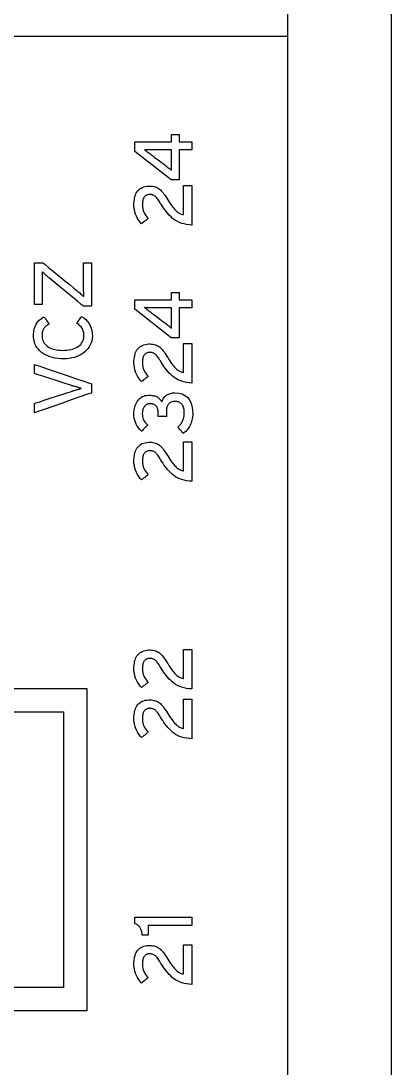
# Model space of a CAD drawing. Extents: x 1 to 47.7, y 0.2 to 33.3.
# Drawn here: x 36.107 to 36.737, y 13.056 to 14.841 of the extents above; entities that cross this region are included whole.
import ezdxf

# ---------------------------------------------------------------- set-up
doc = ezdxf.new("R2010")
doc.units = 0
doc.header["$MEASUREMENT"] = 0
for name, color, linetype in [('1_1__SCREW_TERMINAL_BLOCK_', 7, 'CONTINUOUS'), ('1_2__CONNECTORIZED_RELAY__', 7, 'CONTINUOUS'), ('4_0_____DWG', 7, 'CONTINUOUS')]:
    doc.layers.add(name, color=color, linetype=linetype)

msp = doc.modelspace()

# ---------------------------------------------------------------- linework, layer by layer
at = {"layer": '1_1__SCREW_TERMINAL_BLOCK_'}
msp.add_lwpolyline([(36.376, 14.6349), (36.3979, 14.6349), (36.3979, 14.6212), (36.3765, 14.6212), (36.3765, 14.5702), (36.3626, 14.5702), (36.3007, 14.6187), (36.3007, 14.6349), (36.3632, 14.6349), (36.3632, 14.6474), (36.376, 14.6474), (36.376, 14.6349)], dxfattribs=at)
for points in [[(36.317, 14.6216), (36.3182, 14.6208), (36.3194, 14.6199), (36.3206, 14.619), (36.3219, 14.6181), (36.3233, 14.617), (36.3248, 14.616), (36.3263, 14.6148), (36.3279, 14.6136), (36.3289, 14.6129), (36.3308, 14.6115), (36.3339, 14.6091), (36.3378, 14.6061), (36.342, 14.6029), (36.3461, 14.5998), (36.3495, 14.5972), (36.3518, 14.5955), (36.3527, 14.5948), (36.3542, 14.5937), (36.3557, 14.5925), (36.3571, 14.5914), (36.3584, 14.5903), (36.3597, 14.5893), (36.3608, 14.5883), (36.362, 14.5873), (36.363, 14.5864), (36.3633, 14.5872), (36.3633, 14.5888), (36.3633, 14.5905), (36.3633, 14.5922), (36.3633, 14.594), (36.3633, 14.5959), (36.3633, 14.5978), (36.3632, 14.5998), (36.3632, 14.6014), (36.3632, 14.6025), (36.3632, 14.6049), (36.3632, 14.608), (36.3632, 14.6115), (36.3632, 14.615), (36.3632, 14.618), (36.3632, 14.6202), (36.3632, 14.6212), (36.3624, 14.6212), (36.3597, 14.6212), (36.3556, 14.6212), (36.3508, 14.6212), (36.3458, 14.6212), (36.3411, 14.6212), (36.3374, 14.6212), (36.3352, 14.6212), (36.3338, 14.6212), (36.3314, 14.6212), (36.3291, 14.6213), (36.3269, 14.6213), (36.3247, 14.6214), (36.3227, 14.6214), (36.3207, 14.6215), (36.3188, 14.6215)], [(36.3979, 14.4929), (36.3932, 14.4933), (36.3888, 14.494), (36.3846, 14.4949), (36.3806, 14.496), (36.3769, 14.4973), (36.3735, 14.4989), (36.3702, 14.5007), (36.3672, 14.5028), (36.3645, 14.505), (36.3619, 14.5075), (36.3594, 14.51), (36.357, 14.5127), (36.3547, 14.5154), (36.3525, 14.5182), (36.3503, 14.5212), (36.3483, 14.5242), (36.3464, 14.5274), (36.3447, 14.5301), (36.3435, 14.5321), (36.3423, 14.534), (36.3411, 14.5357), (36.3399, 14.5373), (36.3388, 14.5386), (36.3378, 14.5399), (36.3368, 14.5409), (36.3358, 14.5418), (36.3348, 14.5425), (36.3339, 14.5431), (36.3329, 14.5437), (36.3318, 14.5441), (36.3308, 14.5445), (36.3298, 14.5448), (36.3287, 14.545), (36.3276, 14.5451), (36.3265, 14.5452), (36.3252, 14.5451), (36.3239, 14.545), (36.3227, 14.5447), (36.3216, 14.5444), (36.3205, 14.5439), (36.3196, 14.5433), (36.3186, 14.5427), (36.3178, 14.5419), (36.317, 14.541), (36.3163, 14.5399), (36.3156, 14.5387), (36.3151, 14.5374), (36.3146, 14.5359), (36.3142, 14.5343), (36.3139, 14.5325), (36.3138, 14.5306), (36.3136, 14.5285), (36.3137, 14.5261), (36.3139, 14.5233), (36.3144, 14.5205), (36.3152, 14.5178), (36.3161, 14.5152), (36.3173, 14.5126), (36.3188, 14.5102), (36.3205, 14.5077), (36.3224, 14.5054), (36.3232, 14.5043), (36.3224, 14.5036), (36.3211, 14.5025), (36.3194, 14.5011), (36.3175, 14.4996), (36.3156, 14.4981), (36.314, 14.4968), (36.3129, 14.4959), (36.3123, 14.4954), (36.3101, 14.4978), (36.3076, 14.5011), (36.3054, 14.5045), (36.3035, 14.5081), (36.302, 14.5117), (36.3008, 14.5155), (36.2999, 14.5194), (36.2993, 14.5234), (36.2991, 14.5275), (36.2992, 14.5309), (36.2994, 14.534), (36.2999, 14.537), (36.3004, 14.5398), (36.3012, 14.5424), (36.3021, 14.5449), (36.3032, 14.5472), (36.3044, 14.5494), (36.3058, 14.5514), (36.3075, 14.5531), (36.3093, 14.5547), (36.3113, 14.556), (36.3135, 14.5571), (36.3158, 14.5581), (36.3184, 14.5587), (36.3211, 14.5592), (36.324, 14.5595), (36.3267, 14.5595), (36.3291, 14.5594), (36.3314, 14.5591), (36.3335, 14.5587), (36.3356, 14.5581), (36.3375, 14.5574), (36.3393, 14.5566), (36.341, 14.5556), (36.3427, 14.5544), (36.3442, 14.5531), (36.3457, 14.5516), (36.3473, 14.5499), (36.3489, 14.548), (36.3504, 14.546), (36.3521, 14.5438), (36.3537, 14.5415), (36.3554, 14.5389), (36.357, 14.5362), (36.3588, 14.5333), (36.3605, 14.5306), (36.3622, 14.5281), (36.3638, 14.5257), (36.3654, 14.5236), (36.3669, 14.5217), (36.3684, 14.52), (36.3698, 14.5185), (36.3711, 14.5172), (36.3725, 14.516), (36.3739, 14.515), (36.3753, 14.514), (36.3768, 14.5132), (36.3782, 14.5124), (36.3797, 14.5118), (36.3812, 14.5113), (36.3827, 14.5108), (36.3837, 14.5108), (36.3837, 14.5137), (36.3837, 14.5193), (36.3837, 14.5267), (36.3837, 14.5351), (36.3837, 14.5435), (36.3837, 14.551), (36.3837, 14.5569), (36.3837, 14.5601), (36.3839, 14.5605), (36.3849, 14.5605), (36.3866, 14.5605), (36.3888, 14.5605), (36.3912, 14.5605), (36.3935, 14.5605), (36.3956, 14.5605), (36.3971, 14.5605), (36.3978, 14.5605), (36.3979, 14.559), (36.3979, 14.5533), (36.3979, 14.5445), (36.3979, 14.5337), (36.3979, 14.5222), (36.3979, 14.5112), (36.3979, 14.5019), (36.3979, 14.4954)], [(36.369, 14.2069), (36.3754, 14.2064), (36.3811, 14.205), (36.386, 14.2027), (36.3902, 14.1995), (36.3935, 14.1954), (36.3962, 14.1905), (36.398, 14.1847), (36.3991, 14.1781), (36.3994, 14.1713), (36.3993, 14.169), (36.3991, 14.1668), (36.3988, 14.1646), (36.3984, 14.1624), (36.3979, 14.1602), (36.3972, 14.158), (36.3965, 14.1559), (36.3957, 14.1538), (36.3948, 14.1517), (36.3938, 14.1497), (36.3927, 14.1478), (36.3915, 14.146), (36.3902, 14.1443), (36.3888, 14.1427), (36.3874, 14.1412), (36.3859, 14.1398), (36.3843, 14.1385), (36.3832, 14.1378), (36.3826, 14.1385), (36.3816, 14.1398), (36.3802, 14.1414), (36.3786, 14.1432), (36.377, 14.1449), (36.3756, 14.1466), (36.3745, 14.1478), (36.374, 14.1485), (36.3746, 14.1491), (36.3758, 14.1502), (36.3769, 14.1513), (36.3779, 14.1525), (36.3789, 14.1537), (36.3798, 14.1549), (36.3806, 14.1562), (36.3814, 14.1575), (36.3821, 14.1588), (36.3827, 14.1602), (36.3832, 14.1616), (36.3837, 14.163), (36.3841, 14.1644), (36.3844, 14.1658), (36.3847, 14.1672), (36.3849, 14.1686), (36.385, 14.1701), (36.385, 14.1715), (36.385, 14.1738), (36.3848, 14.1761), (36.3846, 14.1783), (36.3842, 14.1803), (36.3837, 14.1821), (36.3831, 14.1838), (36.3824, 14.1852), (36.3816, 14.1866), (36.3807, 14.1877), (36.3797, 14.1887), (36.3786, 14.1896), (36.3775, 14.1903), (36.3763, 14.1909), (36.3749, 14.1915), (36.3735, 14.1918), (36.372, 14.1921), (36.3704, 14.1923), (36.3687, 14.1923), (36.3671, 14.1922), (36.3656, 14.192), (36.3641, 14.1917), (36.3628, 14.1912), (36.3616, 14.1907), (36.3604, 14.19), (36.3594, 14.1892), (36.3584, 14.1883), (36.3576, 14.1873), (36.3569, 14.1861), (36.3563, 14.185), (36.3558, 14.1837), (36.3553, 14.1823), (36.3549, 14.1809), (36.3547, 14.1794), (36.3545, 14.1778), (36.3544, 14.1762), (36.3544, 14.1752), (36.3544, 14.1746), (36.3544, 14.1736), (36.3544, 14.1723), (36.3544, 14.1708), (36.3544, 14.1693), (36.3544, 14.168), (36.3544, 14.167), (36.3544, 14.1665), (36.3542, 14.1664), (36.3532, 14.1664), (36.3515, 14.1664), (36.3494, 14.1664), (36.347, 14.1664), (36.3447, 14.1664), (36.3426, 14.1664), (36.3411, 14.1664), (36.3403, 14.1664), (36.3403, 14.1666), (36.3403, 14.1673), (36.3403, 14.1684), (36.3403, 14.1697), (36.3403, 14.1712), (36.3403, 14.1726), (36.3403, 14.1738), (36.3403, 14.1747), (36.3403, 14.1751), (36.3402, 14.1764), (36.3401, 14.1778), (36.3399, 14.1791), (36.3395, 14.1803), (36.3391, 14.1815), (36.3385, 14.1825), (36.3379, 14.1835), (36.3371, 14.1844), (36.3363, 14.1852), (36.3354, 14.1859), (36.3345, 14.1865), (36.3335, 14.187), (36.3325, 14.1874), (36.3314, 14.1878), (36.3303, 14.1881), (36.3292, 14.1883), (36.328, 14.1884), (36.3268, 14.1884), (36.3264, 14.1884), (36.3259, 14.1884), (36.3254, 14.1883), (36.3249, 14.1883), (36.3244, 14.1882), (36.3239, 14.1881), (36.3233, 14.188), (36.3228, 14.1878), (36.3223, 14.1877), (36.3217, 14.1875), (36.3212, 14.1872), (36.3207, 14.1869), (36.3202, 14.1866), (36.3197, 14.1862), (36.3193, 14.1859), (36.3188, 14.1855), (36.3184, 14.185), (36.3179, 14.1846), (36.3175, 14.1841), (36.317, 14.1836), (36.3166, 14.183), (36.3162, 14.1824), (36.3158, 14.1818), (36.3155, 14.1811), (36.3152, 14.1804), (36.3148, 14.1797), (36.3146, 14.1789), (36.3143, 14.1781), (36.3141, 14.1772), (36.3139, 14.1763), (36.3138, 14.1753), (36.3137, 14.1743), (36.3136, 14.1732), (36.3135, 14.1721), (36.3135, 14.171), (36.3136, 14.1689), (36.3139, 14.1665), (36.3144, 14.1643), (36.3151, 14.1621), (36.3161, 14.1599), (36.3173, 14.1579), (36.3187, 14.1559), (36.3204, 14.1541), (36.3223, 14.1523), (36.3223, 14.1518), (36.3214, 14.1508), (36.32, 14.1495), (36.3184, 14.1478), (36.3167, 14.146), (36.315, 14.1444), (36.3136, 14.1429), (36.3126, 14.1419), (36.3123, 14.1416), (36.3095, 14.1443), (36.307, 14.1472), (36.3049, 14.1502), (36.3031, 14.1533), (36.3017, 14.1567), (36.3005, 14.1601), (36.2997, 14.1637), (36.2993, 14.1675), (36.2991, 14.1713), (36.2992, 14.1743), (36.2995, 14.1772), (36.3, 14.18), (36.3006, 14.1827), (36.3014, 14.1852), (36.3024, 14.1877), (36.3035, 14.19), (36.3048, 14.1922), (36.3063, 14.1943), (36.308, 14.1962), (36.3098, 14.1978), (36.3118, 14.1993), (36.3139, 14.2005), (36.3162, 14.2014), (36.3186, 14.2022), (36.3212, 14.2027), (36.3239, 14.203), (36.3263, 14.203), (36.3282, 14.2029), (36.3299, 14.2027), (36.3316, 14.2025), (36.3332, 14.2021), (36.3347, 14.2017), (36.336, 14.2012), (36.3373, 14.2007), (36.3385, 14.2001), (36.3396, 14.1994), (36.3407, 14.1986), (36.3417, 14.1978), (36.3426, 14.1969), (36.3435, 14.196), (36.3444, 14.195), (36.3452, 14.194), (36.3459, 14.193), (36.3466, 14.1919), (36.3471, 14.1927), (36.3476, 14.1942), (36.3482, 14.1956), (36.349, 14.1969), (36.3498, 14.1982), (36.3507, 14.1993), (36.3517, 14.2005), (36.3529, 14.2015), (36.3541, 14.2025), (36.3554, 14.2034), (36.3568, 14.2042), (36.3582, 14.2049), (36.3598, 14.2055), (36.3615, 14.206), (36.3632, 14.2064), (36.365, 14.2067), (36.367, 14.2069)], [(36.3979, 14.0562), (36.3932, 14.0566), (36.3888, 14.0572), (36.3846, 14.0581), (36.3806, 14.0592), (36.3769, 14.0605), (36.3735, 14.0621), (36.3702, 14.0639), (36.3672, 14.066), (36.3645, 14.0682), (36.3619, 14.0707), (36.3594, 14.0732), (36.357, 14.0759), (36.3547, 14.0786), (36.3525, 14.0814), (36.3503, 14.0844), (36.3483, 14.0874), (36.3464, 14.0906), (36.3447, 14.0933), (36.3435, 14.0954), (36.3423, 14.0972), (36.3411, 14.0989), (36.3399, 14.1005), (36.3388, 14.1019), (36.3378, 14.1031), (36.3368, 14.1041), (36.3358, 14.105), (36.3348, 14.1057), (36.3339, 14.1064), (36.3329, 14.1069), (36.3318, 14.1073), (36.3308, 14.1077), (36.3298, 14.108), (36.3287, 14.1082), (36.3276, 14.1083), (36.3265, 14.1084), (36.3252, 14.1083), (36.3239, 14.1082), (36.3227, 14.1079), (36.3216, 14.1076), (36.3205, 14.1071), (36.3196, 14.1065), (36.3186, 14.1059), (36.3178, 14.1051), (36.317, 14.1042), (36.3163, 14.1031), (36.3156, 14.1019), (36.3151, 14.1006), (36.3146, 14.0991), (36.3142, 14.0975), (36.3139, 14.0957), (36.3138, 14.0938), (36.3136, 14.0918), (36.3137, 14.0894), (36.3139, 14.0865), (36.3144, 14.0837), (36.3152, 14.081), (36.3161, 14.0784), (36.3173, 14.0758), (36.3188, 14.0734), (36.3205, 14.0709), (36.3224, 14.0686), (36.3232, 14.0675), (36.3224, 14.0668), (36.3211, 14.0657), (36.3194, 14.0644), (36.3175, 14.0628), (36.3156, 14.0613), (36.314, 14.06), (36.3129, 14.0591), (36.3123, 14.0586), (36.3101, 14.0611), (36.3076, 14.0643), (36.3054, 14.0677), (36.3035, 14.0713), (36.302, 14.0749), (36.3008, 14.0787), (36.2999, 14.0826), (36.2993, 14.0866), (36.2991, 14.0908), (36.2992, 14.0941), (36.2994, 14.0972), (36.2999, 14.1002), (36.3004, 14.103), (36.3012, 14.1057), (36.3021, 14.1081), (36.3032, 14.1104), (36.3044, 14.1126), (36.3058, 14.1146), (36.3075, 14.1163), (36.3093, 14.1179), (36.3113, 14.1192), (36.3135, 14.1204), (36.3158, 14.1213), (36.3184, 14.122), (36.3211, 14.1224), (36.324, 14.1227), (36.3267, 14.1227), (36.3291, 14.1226), (36.3314, 14.1223), (36.3335, 14.1219), (36.3356, 14.1213), (36.3375, 14.1206), (36.3393, 14.1198), (36.341, 14.1188), (36.3427, 14.1176), (36.3442, 14.1163), (36.3457, 14.1148), (36.3473, 14.1131), (36.3489, 14.1113), (36.3504, 14.1092), (36.3521, 14.107), (36.3537, 14.1047), (36.3554, 14.1021), (36.357, 14.0994), (36.3588, 14.0965), (36.3605, 14.0938), (36.3622, 14.0913), (36.3638, 14.0889), (36.3654, 14.0868), (36.3669, 14.0849), (36.3684, 14.0832), (36.3698, 14.0817), (36.3711, 14.0804), (36.3725, 14.0792), (36.3739, 14.0782), (36.3753, 14.0772), (36.3768, 14.0764), (36.3782, 14.0756), (36.3797, 14.075), (36.3812, 14.0745), (36.3827, 14.0741), (36.3837, 14.074), (36.3837, 14.0769), (36.3837, 14.0825), (36.3837, 14.0899), (36.3837, 14.0983), (36.3837, 14.1067), (36.3837, 14.1143), (36.3837, 14.1201), (36.3837, 14.1233), (36.3839, 14.1237), (36.3849, 14.1237), (36.3866, 14.1237), (36.3888, 14.1237), (36.3912, 14.1237), (36.3935, 14.1237), (36.3956, 14.1237), (36.3971, 14.1237), (36.3978, 14.1237), (36.3979, 14.1222), (36.3979, 14.1165), (36.3979, 14.1077), (36.3979, 14.0969), (36.3979, 14.0854), (36.3979, 14.0744), (36.3979, 14.0651), (36.3979, 14.0586)], [(36.3979, 13.702), (36.3932, 13.7024), (36.3888, 13.703), (36.3846, 13.7039), (36.3806, 13.705), (36.3769, 13.7063), (36.3735, 13.7079), (36.3702, 13.7097), (36.3672, 13.7118), (36.3645, 13.7141), (36.3619, 13.7165), (36.3594, 13.719), (36.357, 13.7217), (36.3547, 13.7244), (36.3525, 13.7273), (36.3503, 13.7302), (36.3483, 13.7332), (36.3464, 13.7364), (36.3447, 13.7391), (36.3435, 13.7412), (36.3423, 13.743), (36.3411, 13.7447), (36.3399, 13.7463), (36.3388, 13.7477), (36.3378, 13.7489), (36.3368, 13.7499), (36.3358, 13.7508), (36.3348, 13.7516), (36.3339, 13.7522), (36.3329, 13.7527), (36.3318, 13.7531), (36.3308, 13.7535), (36.3298, 13.7538), (36.3287, 13.754), (36.3276, 13.7541), (36.3265, 13.7542), (36.3252, 13.7541), (36.3239, 13.754), (36.3227, 13.7538), (36.3216, 13.7534), (36.3205, 13.7529), (36.3196, 13.7524), (36.3186, 13.7517), (36.3178, 13.7509), (36.317, 13.75), (36.3163, 13.749), (36.3156, 13.7478), (36.3151, 13.7464), (36.3146, 13.7449), (36.3142, 13.7433), (36.3139, 13.7415), (36.3138, 13.7396), (36.3136, 13.7376), (36.3137, 13.7352), (36.3139, 13.7323), (36.3144, 13.7295), (36.3152, 13.7268), (36.3161, 13.7242), (36.3173, 13.7217), (36.3188, 13.7192), (36.3205, 13.7168), (36.3224, 13.7144), (36.3232, 13.7133), (36.3224, 13.7127), (36.3211, 13.7116), (36.3194, 13.7102), (36.3175, 13.7086), (36.3156, 13.7071), (36.314, 13.7058), (36.3129, 13.7049), (36.3123, 13.7044), (36.3101, 13.7069), (36.3076, 13.7102), (36.3054, 13.7136), (36.3035, 13.7171), (36.302, 13.7207), (36.3008, 13.7245), (36.2999, 13.7284), (36.2993, 13.7324), (36.2991, 13.7366), (36.2992, 13.7399), (36.2994, 13.743), (36.2999, 13.746), (36.3004, 13.7488), (36.3012, 13.7515), (36.3021, 13.7539), (36.3032, 13.7563), (36.3044, 13.7584), (36.3058, 13.7604), (36.3075, 13.7622), (36.3093, 13.7637), (36.3113, 13.765), (36.3135, 13.7662), (36.3158, 13.7671), (36.3184, 13.7678), (36.3211, 13.7682), (36.324, 13.7685), (36.3267, 13.7685), (36.3291, 13.7684), (36.3314, 13.7681), (36.3335, 13.7677), (36.3356, 13.7671), (36.3375, 13.7664), (36.3393, 13.7656), (36.341, 13.7646), (36.3427, 13.7634), (36.3442, 13.7621), (36.3457, 13.7606), (36.3473, 13.7589), (36.3489, 13.7571), (36.3504, 13.755), (36.3521, 13.7528), (36.3537, 13.7505), (36.3554, 13.7479), (36.357, 13.7452), (36.3588, 13.7423), (36.3605, 13.7396), (36.3622, 13.7371), (36.3638, 13.7348), (36.3654, 13.7326), (36.3669, 13.7307), (36.3684, 13.729), (36.3698, 13.7275), (36.3711, 13.7262), (36.3725, 13.725), (36.3739, 13.724), (36.3753, 13.723), (36.3768, 13.7222), (36.3782, 13.7215), (36.3797, 13.7208), (36.3812, 13.7203), (36.3827, 13.7199), (36.3837, 13.7199), (36.3837, 13.7227), (36.3837, 13.7283), (36.3837, 13.7358), (36.3837, 13.7441), (36.3837, 13.7525), (36.3837, 13.7601), (36.3837, 13.7659), (36.3837, 13.7691), (36.3839, 13.7695), (36.3849, 13.7695), (36.3866, 13.7695), (36.3888, 13.7695), (36.3912, 13.7695), (36.3935, 13.7695), (36.3956, 13.7695), (36.3971, 13.7695), (36.3978, 13.7695), (36.3979, 13.768), (36.3979, 13.7623), (36.3979, 13.7535), (36.3979, 13.7427), (36.3979, 13.7313), (36.3979, 13.7202), (36.3979, 13.7109), (36.3979, 13.7044)], [(36.3979, 13.6169), (36.3932, 13.6173), (36.3888, 13.6179), (36.3846, 13.6188), (36.3806, 13.6199), (36.3769, 13.6212), (36.3735, 13.6228), (36.3702, 13.6246), (36.3672, 13.6267), (36.3645, 13.629), (36.3619, 13.6314), (36.3594, 13.6339), (36.357, 13.6366), (36.3547, 13.6393), (36.3525, 13.6421), (36.3503, 13.6451), (36.3483, 13.6481), (36.3464, 13.6513), (36.3447, 13.654), (36.3435, 13.656), (36.3423, 13.6579), (36.3411, 13.6596), (36.3399, 13.6612), (36.3388, 13.6626), (36.3378, 13.6638), (36.3368, 13.6648), (36.3358, 13.6657), (36.3348, 13.6665), (36.3339, 13.6671), (36.3329, 13.6676), (36.3318, 13.668), (36.3308, 13.6684), (36.3298, 13.6687), (36.3287, 13.6689), (36.3276, 13.669), (36.3265, 13.6691), (36.3252, 13.669), (36.3239, 13.6689), (36.3227, 13.6686), (36.3216, 13.6683), (36.3205, 13.6678), (36.3196, 13.6672), (36.3186, 13.6666), (36.3178, 13.6658), (36.317, 13.6649), (36.3163, 13.6638), (36.3156, 13.6626), (36.3151, 13.6613), (36.3146, 13.6598), (36.3142, 13.6582), (36.3139, 13.6564), (36.3138, 13.6545), (36.3136, 13.6525), (36.3137, 13.6501), (36.3139, 13.6472), (36.3144, 13.6444), (36.3152, 13.6417), (36.3161, 13.6391), (36.3173, 13.6366), (36.3188, 13.6341), (36.3205, 13.6317), (36.3224, 13.6293), (36.3232, 13.6282), (36.3224, 13.6275), (36.3211, 13.6265), (36.3194, 13.6251), (36.3175, 13.6235), (36.3156, 13.622), (36.314, 13.6207), (36.3129, 13.6198), (36.3123, 13.6193), (36.3101, 13.6218), (36.3076, 13.625), (36.3054, 13.6285), (36.3035, 13.632), (36.302, 13.6356), (36.3008, 13.6394), (36.2999, 13.6433), (36.2993, 13.6473), (36.2991, 13.6515), (36.2992, 13.6548), (36.2994, 13.6579), (36.2999, 13.6609), (36.3004, 13.6637), (36.3012, 13.6664), (36.3021, 13.6688), (36.3032, 13.6711), (36.3044, 13.6733), (36.3058, 13.6753), (36.3075, 13.677), (36.3093, 13.6786), (36.3113, 13.6799), (36.3135, 13.6811), (36.3158, 13.682), (36.3184, 13.6827), (36.3211, 13.6831), (36.324, 13.6834), (36.3267, 13.6834), (36.3291, 13.6833), (36.3314, 13.683), (36.3335, 13.6826), (36.3356, 13.682), (36.3375, 13.6813), (36.3393, 13.6805), (36.341, 13.6795), (36.3427, 13.6783), (36.3442, 13.677), (36.3457, 13.6755), (36.3473, 13.6738), (36.3489, 13.672), (36.3504, 13.6699), (36.3521, 13.6677), (36.3537, 13.6654), (36.3554, 13.6628), (36.357, 13.6601), (36.3588, 13.6572), (36.3605, 13.6545), (36.3622, 13.652), (36.3638, 13.6497), (36.3654, 13.6475), (36.3669, 13.6456), (36.3684, 13.6439), (36.3698, 13.6424), (36.3711, 13.6411), (36.3725, 13.6399), (36.3739, 13.6389), (36.3753, 13.6379), (36.3768, 13.6371), (36.3782, 13.6363), (36.3797, 13.6357), (36.3812, 13.6352), (36.3827, 13.6348), (36.3837, 13.6347), (36.3837, 13.6376), (36.3837, 13.6432), (36.3837, 13.6506), (36.3837, 13.659), (36.3837, 13.6674), (36.3837, 13.675), (36.3837, 13.6808), (36.3837, 13.684), (36.3839, 13.6844), (36.3849, 13.6844), (36.3866, 13.6844), (36.3888, 13.6844), (36.3912, 13.6844), (36.3935, 13.6844), (36.3956, 13.6844), (36.3971, 13.6844), (36.3978, 13.6844), (36.3979, 13.6829), (36.3979, 13.6772), (36.3979, 13.6684), (36.3979, 13.6576), (36.3979, 13.6462), (36.3979, 13.6351), (36.3979, 13.6258), (36.3979, 13.6193)], [(36.3979, 13.2989), (36.395, 13.2989), (36.3874, 13.2989), (36.3766, 13.2989), (36.3639, 13.2989), (36.3508, 13.2989), (36.3389, 13.2989), (36.3295, 13.2989), (36.3241, 13.2989), (36.3233, 13.2987), (36.3233, 13.2975), (36.3233, 13.2954), (36.3233, 13.2927), (36.3233, 13.2898), (36.3233, 13.287), (36.3233, 13.2845), (36.3233, 13.2828), (36.3233, 13.2822), (36.3229, 13.2822), (36.3219, 13.2822), (36.3205, 13.2822), (36.3187, 13.2822), (36.317, 13.2822), (36.3154, 13.2822), (36.3141, 13.2822), (36.3134, 13.2822), (36.3132, 13.2831), (36.313, 13.2847), (36.3128, 13.2864), (36.3124, 13.2879), (36.312, 13.2895), (36.3116, 13.2909), (36.3111, 13.2923), (36.3105, 13.2937), (36.3098, 13.2949), (36.3091, 13.2961), (36.3083, 13.2972), (36.3074, 13.2982), (36.3064, 13.299), (36.3053, 13.2998), (36.3041, 13.3004), (36.3028, 13.301), (36.3014, 13.3014), (36.3007, 13.3017), (36.3007, 13.3025), (36.3007, 13.304), (36.3007, 13.3058), (36.3007, 13.3078), (36.3007, 13.3097), (36.3007, 13.3114), (36.3007, 13.3126), (36.3007, 13.313), (36.3044, 13.313), (36.3143, 13.313), (36.3284, 13.313), (36.345, 13.313), (36.362, 13.313), (36.3776, 13.313), (36.3898, 13.313), (36.3969, 13.313), (36.3979, 13.3128), (36.3979, 13.3118), (36.3979, 13.31), (36.3979, 13.3078), (36.3979, 13.3053), (36.3979, 13.3029), (36.3979, 13.3009), (36.3979, 13.2994)], [(36.3979, 13.1982), (36.3932, 13.1986), (36.3888, 13.1992), (36.3846, 13.2001), (36.3806, 13.2012), (36.3769, 13.2025), (36.3735, 13.2041), (36.3702, 13.2059), (36.3672, 13.208), (36.3645, 13.2103), (36.3619, 13.2127), (36.3594, 13.2152), (36.357, 13.2179), (36.3547, 13.2206), (36.3525, 13.2235), (36.3503, 13.2264), (36.3483, 13.2295), (36.3464, 13.2326), (36.3447, 13.2353), (36.3435, 13.2374), (36.3423, 13.2392), (36.3411, 13.2409), (36.3399, 13.2425), (36.3388, 13.2439), (36.3378, 13.2451), (36.3368, 13.2462), (36.3358, 13.2471), (36.3348, 13.2478), (36.3339, 13.2484), (36.3329, 13.2489), (36.3318, 13.2494), (36.3308, 13.2497), (36.3298, 13.25), (36.3287, 13.2502), (36.3276, 13.2503), (36.3265, 13.2504), (36.3252, 13.2504), (36.3239, 13.2502), (36.3227, 13.25), (36.3216, 13.2496), (36.3205, 13.2491), (36.3196, 13.2486), (36.3186, 13.2479), (36.3178, 13.2471), (36.317, 13.2462), (36.3163, 13.2452), (36.3156, 13.244), (36.3151, 13.2426), (36.3146, 13.2411), (36.3142, 13.2395), (36.3139, 13.2377), (36.3138, 13.2358), (36.3136, 13.2338), (36.3137, 13.2314), (36.3139, 13.2285), (36.3144, 13.2258), (36.3152, 13.2231), (36.3161, 13.2204), (36.3173, 13.2179), (36.3188, 13.2154), (36.3205, 13.213), (36.3224, 13.2106), (36.3232, 13.2095), (36.3224, 13.2089), (36.3211, 13.2078), (36.3194, 13.2064), (36.3175, 13.2049), (36.3156, 13.2034), (36.314, 13.2021), (36.3129, 13.2011), (36.3123, 13.2006), (36.3101, 13.2031), (36.3076, 13.2064), (36.3054, 13.2098), (36.3035, 13.2133), (36.302, 13.217), (36.3008, 13.2207), (36.2999, 13.2246), (36.2993, 13.2286), (36.2991, 13.2328), (36.2992, 13.2361), (36.2994, 13.2392), (36.2999, 13.2422), (36.3004, 13.245), (36.3012, 13.2477), (36.3021, 13.2502), (36.3032, 13.2525), (36.3044, 13.2546), (36.3058, 13.2566), (36.3075, 13.2584), (36.3093, 13.2599), (36.3113, 13.2613), (36.3135, 13.2624), (36.3158, 13.2633), (36.3184, 13.264), (36.3211, 13.2645), (36.324, 13.2647), (36.3267, 13.2648), (36.3291, 13.2646), (36.3314, 13.2643), (36.3335, 13.2639), (36.3356, 13.2634), (36.3375, 13.2626), (36.3393, 13.2618), (36.341, 13.2608), (36.3427, 13.2597), (36.3442, 13.2583), (36.3457, 13.2568), (36.3473, 13.2551), (36.3489, 13.2533), (36.3504, 13.2513), (36.3521, 13.2491), (36.3537, 13.2467), (36.3554, 13.2442), (36.357, 13.2414), (36.3588, 13.2385), (36.3605, 13.2358), (36.3622, 13.2333), (36.3638, 13.231), (36.3654, 13.2289), (36.3669, 13.2269), (36.3684, 13.2252), (36.3698, 13.2237), (36.3711, 13.2224), (36.3725, 13.2213), (36.3739, 13.2202), (36.3753, 13.2192), (36.3768, 13.2184), (36.3782, 13.2177), (36.3797, 13.217), (36.3812, 13.2165), (36.3827, 13.2161), (36.3837, 13.2161), (36.3837, 13.219), (36.3837, 13.2246), (36.3837, 13.232), (36.3837, 13.2403), (36.3837, 13.2487), (36.3837, 13.2563), (36.3837, 13.2621), (36.3837, 13.2653), (36.3839, 13.2657), (36.3849, 13.2657), (36.3866, 13.2657), (36.3888, 13.2657), (36.3912, 13.2657), (36.3935, 13.2657), (36.3956, 13.2657), (36.3971, 13.2657), (36.3978, 13.2657), (36.3979, 13.2642), (36.3979, 13.2585), (36.3979, 13.2497), (36.3979, 13.239), (36.3979, 13.2275), (36.3979, 13.2165), (36.3979, 13.2071), (36.3979, 13.2006)]]:
    msp.add_lwpolyline(points, close=True, dxfattribs=at)
at = {"layer": '1_2__CONNECTORIZED_RELAY__'}
for points in [[(36.2269, 14.355), (36.2264, 14.355), (36.225, 14.355), (36.223, 14.355), (36.2207, 14.355), (36.2183, 14.355), (36.216, 14.355), (36.2142, 14.355), (36.213, 14.355), (36.2125, 14.3552), (36.2093, 14.3578), (36.203, 14.3631), (36.1944, 14.3702), (36.1847, 14.3782), (36.175, 14.3863), (36.1662, 14.3935), (36.1595, 14.3991), (36.1558, 14.4022), (36.1544, 14.4033), (36.1528, 14.4046), (36.1513, 14.406), (36.1498, 14.4072), (36.1483, 14.4085), (36.1469, 14.4098), (36.1456, 14.411), (36.1443, 14.4122), (36.1431, 14.4133), (36.1429, 14.4118), (36.143, 14.4098), (36.143, 14.4077), (36.1431, 14.4055), (36.1431, 14.4032), (36.1431, 14.4009), (36.1431, 14.3985), (36.1431, 14.3961), (36.1431, 14.3939), (36.1431, 14.3922), (36.1431, 14.3884), (36.1431, 14.3832), (36.1431, 14.3772), (36.1431, 14.371), (36.1431, 14.3654), (36.1431, 14.3609), (36.1431, 14.3583), (36.1431, 14.3578), (36.1422, 14.3578), (36.1406, 14.3578), (36.1385, 14.3578), (36.1363, 14.3578), (36.134, 14.3578), (36.132, 14.3578), (36.1305, 14.3578), (36.1298, 14.3578), (36.1297, 14.3592), (36.1297, 14.365), (36.1297, 14.3742), (36.1297, 14.3856), (36.1297, 14.3977), (36.1297, 14.4094), (36.1297, 14.4194), (36.1297, 14.4263), (36.1297, 14.4289), (36.1302, 14.4289), (36.1316, 14.4289), (36.1336, 14.4289), (36.1359, 14.4289), (36.1383, 14.4289), (36.1406, 14.4289), (36.1424, 14.4289), (36.1436, 14.4289), (36.144, 14.4288), (36.1472, 14.4261), (36.1536, 14.4209), (36.1622, 14.4139), (36.1718, 14.406), (36.1816, 14.398), (36.1904, 14.3909), (36.1971, 14.3853), (36.2009, 14.3823), (36.2022, 14.3812), (36.2038, 14.3799), (36.2054, 14.3786), (36.2069, 14.3773), (36.2083, 14.376), (36.2097, 14.3748), (36.2111, 14.3736), (36.2123, 14.3723), (36.2136, 14.3712), (36.2137, 14.3727), (36.2136, 14.3747), (36.2136, 14.3768), (36.2136, 14.379), (36.2135, 14.3813), (36.2135, 14.3836), (36.2135, 14.386), (36.2135, 14.3884), (36.2135, 14.3906), (36.2135, 14.3924), (36.2135, 14.3964), (36.2135, 14.4019), (36.2135, 14.4083), (36.2135, 14.4149), (36.2135, 14.4209), (36.2135, 14.4256), (36.2135, 14.4284), (36.2136, 14.4289), (36.2144, 14.4289), (36.216, 14.4289), (36.2181, 14.4289), (36.2204, 14.4289), (36.2226, 14.4289), (36.2246, 14.4289), (36.2261, 14.4289), (36.2269, 14.4289), (36.2269, 14.4275), (36.2269, 14.4215), (36.2269, 14.4119), (36.2269, 14.4001), (36.2269, 14.3874), (36.2269, 14.3753), (36.2269, 14.3649), (36.2269, 14.3577)], [(36.3171, 14.3524), (36.3182, 14.3516), (36.3194, 14.3507), (36.3206, 14.3498), (36.322, 14.3489), (36.3234, 14.3478), (36.3248, 14.3468), (36.3263, 14.3456), (36.3279, 14.3444), (36.3289, 14.3436), (36.3308, 14.3422), (36.3339, 14.3399), (36.3378, 14.3369), (36.3421, 14.3337), (36.3461, 14.3306), (36.3495, 14.328), (36.3518, 14.3263), (36.3527, 14.3256), (36.3542, 14.3244), (36.3557, 14.3233), (36.3571, 14.3222), (36.3584, 14.3211), (36.3597, 14.3201), (36.3609, 14.3191), (36.362, 14.3181), (36.3631, 14.3172), (36.3634, 14.318), (36.3634, 14.3196), (36.3633, 14.3213), (36.3633, 14.323), (36.3633, 14.3248), (36.3633, 14.3267), (36.3633, 14.3286), (36.3632, 14.3306), (36.3632, 14.3321), (36.3632, 14.3333), (36.3632, 14.3357), (36.3632, 14.3388), (36.3632, 14.3423), (36.3632, 14.3457), (36.3632, 14.3488), (36.3632, 14.351), (36.3632, 14.352), (36.3624, 14.352), (36.3597, 14.352), (36.3557, 14.352), (36.3508, 14.352), (36.3458, 14.352), (36.3412, 14.352), (36.3374, 14.352), (36.3352, 14.352), (36.3338, 14.352), (36.3314, 14.352), (36.3291, 14.3521), (36.3269, 14.3521), (36.3248, 14.3521), (36.3227, 14.3522), (36.3207, 14.3522), (36.3189, 14.3523)], [(36.2099, 14.3372), (36.2138, 14.3346), (36.2173, 14.3318), (36.2203, 14.3286), (36.2228, 14.3252), (36.2249, 14.3214), (36.2265, 14.3174), (36.2276, 14.313), (36.2283, 14.3084), (36.2284, 14.3036), (36.2281, 14.2996), (36.2274, 14.2957), (36.2263, 14.2921), (36.2249, 14.2886), (36.2231, 14.2854), (36.221, 14.2824), (36.2186, 14.2796), (36.2157, 14.277), (36.2126, 14.2746), (36.2093, 14.2724), (36.2057, 14.2705), (36.2019, 14.2689), (36.1979, 14.2675), (36.1936, 14.2665), (36.1891, 14.2657), (36.1843, 14.2652), (36.1793, 14.2649), (36.1742, 14.265), (36.1694, 14.2654), (36.1647, 14.2661), (36.1603, 14.2671), (36.1562, 14.2683), (36.1523, 14.2698), (36.1486, 14.2716), (36.1451, 14.2737), (36.1419, 14.276), (36.1389, 14.2785), (36.1364, 14.2812), (36.1341, 14.2842), (36.1323, 14.2873), (36.1307, 14.2907), (36.1296, 14.2942), (36.1287, 14.298), (36.1283, 14.302), (36.1282, 14.3065), (36.1286, 14.3114), (36.1295, 14.3159), (36.1309, 14.3202), (36.1327, 14.324), (36.135, 14.3275), (36.1378, 14.3307), (36.141, 14.3334), (36.1447, 14.3359), (36.1464, 14.3366), (36.147, 14.3357), (36.148, 14.3341), (36.1493, 14.3321), (36.1506, 14.33), (36.152, 14.3279), (36.1531, 14.3261), (36.154, 14.3248), (36.1543, 14.3243), (36.1532, 14.3236), (36.1519, 14.3227), (36.1508, 14.3219), (36.1497, 14.321), (36.1486, 14.3201), (36.1477, 14.3192), (36.1468, 14.3183), (36.1461, 14.3173), (36.1454, 14.3163), (36.1448, 14.3152), (36.1443, 14.314), (36.1438, 14.3128), (36.1434, 14.3115), (36.1431, 14.3102), (36.1429, 14.3087), (36.1428, 14.3073), (36.1427, 14.3057), (36.1427, 14.3036), (36.1429, 14.3009), (36.1434, 14.2984), (36.1442, 14.296), (36.1451, 14.2938), (36.1463, 14.2917), (36.1478, 14.2898), (36.1495, 14.2881), (36.1514, 14.2865), (36.1536, 14.285), (36.156, 14.2837), (36.1586, 14.2826), (36.1614, 14.2816), (36.1643, 14.2809), (36.1675, 14.2802), (36.1708, 14.2798), (36.1743, 14.2795), (36.178, 14.2794), (36.1817, 14.2795), (36.1852, 14.2798), (36.1885, 14.2802), (36.1917, 14.2808), (36.1946, 14.2815), (36.1974, 14.2825), (36.2, 14.2836), (36.2024, 14.2848), (36.2046, 14.2863), (36.2067, 14.2879), (36.2085, 14.2896), (36.21, 14.2915), (36.2113, 14.2935), (36.2123, 14.2957), (36.2131, 14.2981), (36.2136, 14.3006), (36.2139, 14.3033), (36.2139, 14.3062), (36.2136, 14.3093), (36.213, 14.3121), (36.212, 14.3148), (36.2108, 14.3172), (36.2092, 14.3195), (36.2073, 14.3215), (36.2051, 14.3234), (36.2025, 14.325), (36.202, 14.3257), (36.2026, 14.3267), (36.2037, 14.3282), (36.205, 14.33), (36.2063, 14.332), (36.2077, 14.334), (36.2088, 14.3356), (36.2096, 14.3367)], [(36.3979, 14.2237), (36.3932, 14.2241), (36.3888, 14.2248), (36.3846, 14.2256), (36.3807, 14.2267), (36.377, 14.2281), (36.3735, 14.2297), (36.3703, 14.2315), (36.3673, 14.2335), (36.3645, 14.2358), (36.3619, 14.2383), (36.3594, 14.2408), (36.357, 14.2434), (36.3547, 14.2462), (36.3525, 14.249), (36.3504, 14.252), (36.3483, 14.255), (36.3464, 14.2581), (36.3448, 14.2609), (36.3435, 14.2629), (36.3423, 14.2648), (36.3411, 14.2665), (36.34, 14.268), (36.3389, 14.2694), (36.3378, 14.2706), (36.3368, 14.2717), (36.3358, 14.2726), (36.3349, 14.2733), (36.3339, 14.2739), (36.3329, 14.2745), (36.3319, 14.2749), (36.3308, 14.2753), (36.3298, 14.2756), (36.3287, 14.2758), (36.3276, 14.2759), (36.3265, 14.2759), (36.3252, 14.2759), (36.324, 14.2758), (36.3228, 14.2755), (36.3216, 14.2751), (36.3206, 14.2747), (36.3196, 14.2741), (36.3187, 14.2734), (36.3178, 14.2727), (36.317, 14.2718), (36.3163, 14.2707), (36.3156, 14.2695), (36.3151, 14.2682), (36.3146, 14.2667), (36.3143, 14.2651), (36.314, 14.2633), (36.3138, 14.2614), (36.3137, 14.2593), (36.3137, 14.2569), (36.3139, 14.2541), (36.3144, 14.2513), (36.3152, 14.2486), (36.3162, 14.246), (36.3174, 14.2434), (36.3188, 14.2409), (36.3205, 14.2385), (36.3224, 14.2362), (36.3232, 14.2351), (36.3224, 14.2344), (36.3211, 14.2333), (36.3194, 14.2319), (36.3175, 14.2304), (36.3157, 14.2289), (36.3141, 14.2276), (36.3129, 14.2266), (36.3123, 14.2262), (36.3101, 14.2286), (36.3076, 14.2319), (36.3054, 14.2353), (36.3035, 14.2388), (36.302, 14.2425), (36.3008, 14.2463), (36.2999, 14.2502), (36.2994, 14.2542), (36.2991, 14.2583), (36.2992, 14.2616), (36.2995, 14.2648), (36.2999, 14.2678), (36.3005, 14.2706), (36.3012, 14.2732), (36.3021, 14.2757), (36.3032, 14.278), (36.3044, 14.2802), (36.3059, 14.2821), (36.3075, 14.2839), (36.3093, 14.2855), (36.3113, 14.2868), (36.3135, 14.2879), (36.3159, 14.2888), (36.3184, 14.2895), (36.3211, 14.29), (36.324, 14.2903), (36.3268, 14.2903), (36.3291, 14.2902), (36.3314, 14.2899), (36.3336, 14.2895), (36.3356, 14.2889), (36.3375, 14.2882), (36.3394, 14.2873), (36.3411, 14.2863), (36.3427, 14.2852), (36.3442, 14.2839), (36.3457, 14.2824), (36.3473, 14.2807), (36.3489, 14.2788), (36.3505, 14.2768), (36.3521, 14.2746), (36.3537, 14.2722), (36.3554, 14.2697), (36.3571, 14.267), (36.3588, 14.2641), (36.3606, 14.2614), (36.3622, 14.2588), (36.3639, 14.2565), (36.3654, 14.2544), (36.367, 14.2525), (36.3684, 14.2508), (36.3698, 14.2493), (36.3712, 14.248), (36.3725, 14.2468), (36.3739, 14.2457), (36.3754, 14.2448), (36.3768, 14.2439), (36.3783, 14.2432), (36.3797, 14.2426), (36.3812, 14.242), (36.3828, 14.2416), (36.3838, 14.2416), (36.3838, 14.2445), (36.3838, 14.2501), (36.3838, 14.2575), (36.3838, 14.2659), (36.3838, 14.2743), (36.3838, 14.2818), (36.3838, 14.2877), (36.3838, 14.2909), (36.3839, 14.2913), (36.3849, 14.2913), (36.3867, 14.2913), (36.3888, 14.2913), (36.3912, 14.2913), (36.3936, 14.2913), (36.3956, 14.2913), (36.3971, 14.2913), (36.3979, 14.2913), (36.3979, 14.2898), (36.3979, 14.2841), (36.3979, 14.2753), (36.3979, 14.2645), (36.3979, 14.253), (36.3979, 14.242), (36.3979, 14.2326), (36.3979, 14.2262)], [(36.2269, 14.2221), (36.2269, 14.2216), (36.2269, 14.22), (36.2269, 14.2178), (36.2269, 14.2153), (36.2269, 14.2126), (36.2269, 14.2102), (36.2269, 14.2082), (36.2269, 14.207), (36.2264, 14.2066), (36.2204, 14.2045), (36.209, 14.2005), (36.1942, 14.1954), (36.1775, 14.1896), (36.161, 14.1838), (36.1464, 14.1787), (36.1354, 14.1749), (36.13, 14.1731), (36.1297, 14.1733), (36.1297, 14.1746), (36.1297, 14.1767), (36.1297, 14.1793), (36.1297, 14.182), (36.1297, 14.1846), (36.1297, 14.1868), (36.1297, 14.1883), (36.1297, 14.1888), (36.1324, 14.1897), (36.1389, 14.1918), (36.1479, 14.1948), (36.1583, 14.1982), (36.1689, 14.2017), (36.1787, 14.2049), (36.1864, 14.2074), (36.191, 14.2089), (36.1922, 14.2093), (36.1932, 14.2096), (36.1943, 14.21), (36.1953, 14.2103), (36.1964, 14.2107), (36.1976, 14.2111), (36.1987, 14.2115), (36.1999, 14.2118), (36.201, 14.2122), (36.2022, 14.2126), (36.2034, 14.2129), (36.2045, 14.2132), (36.2055, 14.2135), (36.2064, 14.2137), (36.2073, 14.214), (36.2081, 14.2142), (36.2089, 14.2144), (36.2093, 14.2146), (36.2086, 14.2147), (36.2078, 14.2149), (36.207, 14.2152), (36.2061, 14.2154), (36.2051, 14.2157), (36.2041, 14.2161), (36.203, 14.2164), (36.2018, 14.2168), (36.2006, 14.2172), (36.1994, 14.2175), (36.1982, 14.2179), (36.1971, 14.2182), (36.1959, 14.2186), (36.1948, 14.2189), (36.1937, 14.2192), (36.1927, 14.2195), (36.1916, 14.2199), (36.1896, 14.2205), (36.1838, 14.2224), (36.1752, 14.2252), (36.165, 14.2285), (36.1543, 14.2319), (36.1443, 14.2352), (36.1362, 14.2378), (36.131, 14.2395), (36.1297, 14.2399), (36.1297, 14.2408), (36.1297, 14.2426), (36.1297, 14.2449), (36.1297, 14.2476), (36.1297, 14.2502), (36.1297, 14.2526), (36.1297, 14.2544), (36.1297, 14.2554), (36.1312, 14.255), (36.1389, 14.2524), (36.1514, 14.2481), (36.1669, 14.2427), (36.1837, 14.237), (36.1999, 14.2314), (36.2137, 14.2267), (36.2233, 14.2234)]]:
    msp.add_lwpolyline(points, close=True, dxfattribs=at)
for points in [[(36.376, 14.3657), (36.3979, 14.3657), (36.3979, 14.352), (36.3765, 14.352), (36.3765, 14.301), (36.3626, 14.301), (36.3007, 14.3495), (36.3007, 14.3657), (36.3632, 14.3657), (36.3632, 14.3781), (36.376, 14.3781), (36.376, 14.3657)], [(36.2191, 13.7031), (36.2191, 13.1533), (35.1391, 13.1533), (35.1391, 13.7031), (36.2191, 13.7031)], [(36.1792, 13.6632), (36.1792, 13.1932), (36.0791, 13.1932), (36.0791, 13.6632), (36.1792, 13.6632)]]:
    msp.add_lwpolyline(points, dxfattribs=at)
at = {"layer": '4_0_____DWG'}
for points in [[(36.7371, 14.94), (36.7371, 14.7603), (36.7371, 14.5786), (36.7371, 14.3951), (36.7371, 14.2098), (36.7371, 14.0228), (36.7371, 13.8343), (36.7371, 13.6443), (36.7371, 13.453), (36.7371, 13.2603), (36.7371, 13.0665), (36.7371, 12.8716), (36.7371, 12.6758), (36.7371, 12.479), (36.7371, 12.2815), (36.7371, 12.0833), (36.7371, 11.6853)], [(36.5605, 14.867), (36.5605, 14.8375), (36.5605, 14.8067), (36.5605, 14.7748), (36.5605, 14.7418), (36.5605, 14.7076), (36.5605, 14.6723), (36.5605, 14.6359), (36.5605, 14.5984), (36.5605, 14.5598), (36.5605, 14.5202), (36.5605, 14.4795), (36.5605, 14.4378), (36.5605, 14.395), (36.5605, 14.3512), (36.5605, 14.3065), (36.5605, 14.2607), (36.5605, 14.2139), (36.5605, 14.1662), (36.5605, 14.1176), (36.5605, 14.068), (36.5605, 14.0174), (36.5605, 13.966), (36.5605, 13.9137), (36.5605, 13.8604), (36.5605, 13.8063), (36.5605, 13.7514), (36.5605, 13.6955), (36.5605, 13.6389), (36.5605, 13.5814), (36.5605, 13.5232), (36.5605, 13.4641), (36.5605, 13.4042), (36.5605, 13.3436), (36.5605, 13.2822), (36.5605, 13.2201), (36.5605, 13.0936), (36.5605, 12.9643)], [(36.0524, 14.8154), (36.5605, 14.8154)]]:
    msp.add_lwpolyline(points, dxfattribs=at)

doc.saveas('drawing.dxf')
